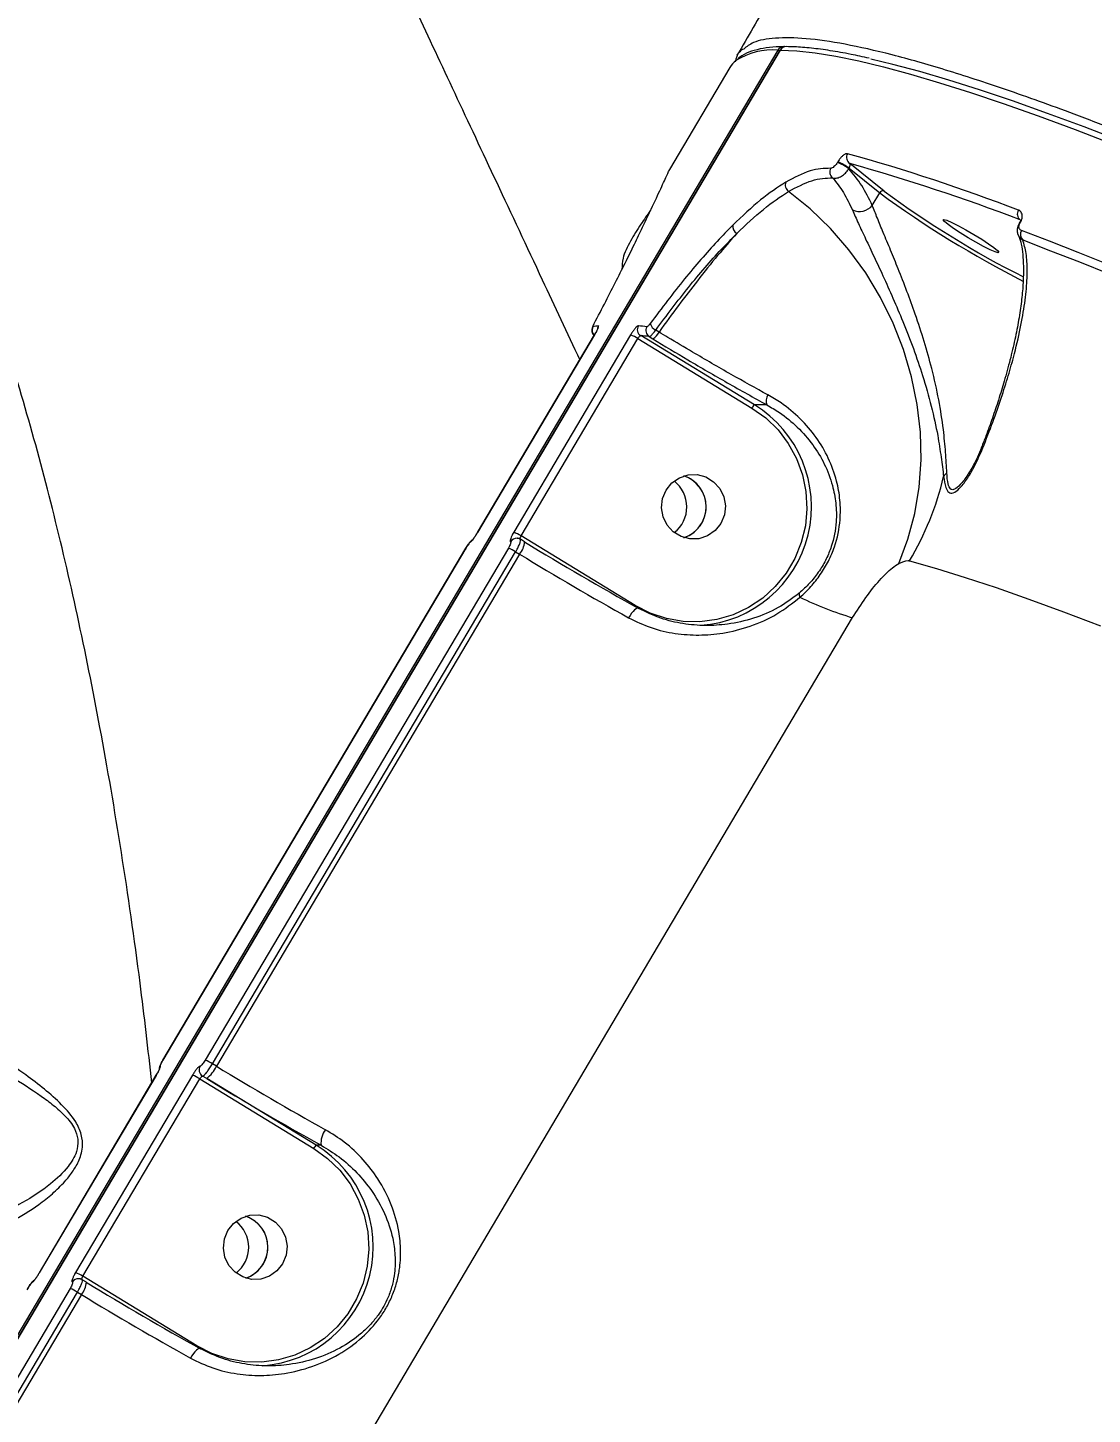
# Model space of a CAD drawing. Header units: millimetres. Extents: x -6879 to 7341, y -8047 to 7187.
# Drawn here: x -236.3 to -88.4, y 2634.6 to 2827.2 of the extents above; entities that cross this region are included whole.
import ezdxf

# ---------------------------------------------------------------- set-up
doc = ezdxf.new("R2010")
doc.units = ezdxf.units.MM
for name, color, linetype in [('DIKOM_ОБЪЕКТ', 7, 'Continuous'), ('DIKOM_РАЗМЕР_ЗОНА', 7, 'Continuous'), ('DIKOM_РАЗМЕР_ОБЪЕКТА', 7, 'Continuous')]:
    doc.layers.add(name, color=color, linetype=linetype)
doc.styles.add('style1', font='arial.ttf', dxfattribs={"width": 0.8})
doc.dimstyles.new('1-50', dxfattribs={"dimtxt": 300, "dimasz": 200, "dimexe": 100, "dimexo": 0, "dimgap": 100, "dimtad": 0, "dimdec": 0, "dimtxsty": 'style1', "dimcen": 0, "dimclrd": 7, "dimclre": 7, "dimadec": 1, "dimazin": 2, "dimtfac": 1, "dimtdec": 0, "dimtmove": 1, "dimatfit": 3, "dimfxl": 0, "dimlwd": 25, "dimlwe": 18, "dimarcsym": 0})

# ---------------------------------------------------------------- blocks, each defined once
blk = doc.blocks.new('*D19')
at = {"layer": 'Defpoints', "color": 0, "transparency": 16777216}
for p in [(5624.04, 6094.27), (-4435.35, 2864.29), (5624.04, -2640.11)]:
    blk.add_point(p, dxfattribs=at)
at = {"layer": 'DIKOM_РАЗМЕР_ОБЪЕКТА', "color": 7, "lineweight": 18, "transparency": 16777216}
for p, q in [((-4435.35, 2864.29), (-4435.35, 6194.27)), ((5624.04, -2640.11), (5624.04, 6194.27))]:
    blk.add_line(p, q, dxfattribs=at)
at = {"layer": 'DIKOM_РАЗМЕР_ОБЪЕКТА', "color": 7, "lineweight": 25, "transparency": 16777216}
for p, q in [((-4235.35, 6094.27), (2113.67, 6094.27)), ((5424.04, 6094.27), (3193.46, 6094.27))]:
    blk.add_line(p, q, dxfattribs=at)
at = {"layer": 'DIKOM_РАЗМЕР_ОБЪЕКТА', "color": 7, "transparency": 16777216}
for points in [[(-4235.35, 6127.6), (-4235.35, 6060.94), (-4435.35, 6094.27)], [(5424.04, 6127.6), (5424.04, 6060.94), (5624.04, 6094.27)]]:
    blk.add_solid(points, dxfattribs=at)
at = {"layer": 'DIKOM_РАЗМЕР_ОБЪЕКТА', "color": 0, "transparency": 16777216, "insert": (2653.56, 6094.27), "char_height": 300, "attachment_point": 5, "style": 'style1'}
blk.add_mtext('10100', dxfattribs=at)
blk = doc.blocks.new('*D17')
at = {"layer": 'Defpoints', "color": 0, "transparency": 16777216}
for p in [(-5935.35, 6990.27), (-5935.35, 998.27), (7340.79, -2830.86)]:
    blk.add_point(p, dxfattribs=at)
at = {"layer": 'DIKOM_РАЗМЕР_ЗОНА', "color": 7, "lineweight": 18, "transparency": 16777216}
for p, q in [((-5935.35, 998.27), (-5935.35, 7090.27)), ((7340.79, -2830.86), (7340.79, 7090.27))]:
    blk.add_line(p, q, dxfattribs=at)
at = {"layer": 'DIKOM_РАЗМЕР_ЗОНА', "color": 7, "lineweight": 25, "transparency": 16777216}
for p, q in [((-5735.35, 6990.27), (2016.67, 6990.27)), ((7140.79, 6990.27), (3096.46, 6990.27))]:
    blk.add_line(p, q, dxfattribs=at)
at = {"layer": 'DIKOM_РАЗМЕР_ЗОНА', "color": 7, "transparency": 16777216}
for points in [[(-5735.35, 7023.6), (-5735.35, 6956.94), (-5935.35, 6990.27)], [(7140.79, 7023.6), (7140.79, 6956.94), (7340.79, 6990.27)]]:
    blk.add_solid(points, dxfattribs=at)
at = {"layer": 'DIKOM_РАЗМЕР_ЗОНА', "color": 0, "transparency": 16777216, "insert": (2556.56, 6990.27), "char_height": 300, "attachment_point": 5, "style": 'style1'}
blk.add_mtext('13300', dxfattribs=at)

msp = doc.modelspace()

# ---------------------------------------------------------------- linework, layer by layer
at = {"layer": 'DIKOM_ОБЪЕКТ', "color": 7, "linetype": 'Continuous', "lineweight": 15}
for p, q in [((-132.1, 2824.1), (-377.6, 2409.23)), ((-131.77, 2824.1), (-377.27, 2409.23)), ((-377.25, 2409.23), (-131.75, 2824.1)), ((-131.77, 2824.1), (-131.75, 2824.1)), ((-138.76, 2821.68), (-147.14, 2807.53)), ((-123.76, 2808.59), (-123.81, 2808.51)), ((-122.25, 2807.61), (-122.2, 2807.69)), ((-122.2, 2807.69), (-117.94, 2804.28)), ((-117.31, 2804.52), (-122.1, 2808.35)), ((-118.98, 2802.53), (-117.94, 2804.28)), ((-98.49, 2800.21), (-98.56, 2800.11)), ((-98.44, 2800.09), (-98.38, 2800.19)), ((-98.43, 2800.53), (-98.4, 2800.47)), ((-157.57, 2784.53), (-173.8, 2757.1)), ((-173.79, 2757.11), (-157.56, 2784.54)), ((-152.54, 2784.55), (-168.77, 2757.12)), ((-167.76, 2756.61), (-151.52, 2784.03)), ((-157.57, 2784.53), (-157.56, 2784.54)), ((-151.52, 2784.03), (-135.69, 2774.38)), ((-135.35, 2774.81), (-151.14, 2784.44)), ((-149.96, 2784.31), (-149.45, 2784)), ((-148.59, 2784.94), (-149.05, 2785.22)), ((-133.61, 2774.81), (-135.35, 2774.81)), ((-173.8, 2757.1), (-173.79, 2757.11)), ((-151.93, 2746.95), (-167.76, 2756.61)), ((-175.42, 2754.91), (-217.52, 2683.77)), ((-217.51, 2683.77), (-175.41, 2754.92)), ((-169.52, 2754.93), (-211.62, 2683.78)), ((-175.42, 2754.91), (-175.41, 2754.92)), ((-167.26, 2755.78), (-167.85, 2756.14)), ((-210.61, 2683.27), (-168.51, 2754.42)), ((-167.96, 2754.08), (-210.06, 2682.93)), ((-168.51, 2754.42), (-167.96, 2754.08)), ((-299.23, 2445.25), (-121.7, 2745.26)), ((-217.52, 2683.77), (-217.51, 2683.77)), ((-218.44, 2681.67), (-234.67, 2654.24)), ((-234.66, 2654.25), (-218.42, 2681.68)), ((-213.4, 2681.69), (-229.64, 2654.26)), ((-218.44, 2681.67), (-218.42, 2681.68)), ((-211.42, 2681.22), (-212.01, 2681.58)), ((-210.06, 2682.93), (-210.61, 2683.27)), ((-228.62, 2653.75), (-212.39, 2681.17)), ((-212.39, 2681.17), (-196.56, 2671.52)), ((-196.22, 2671.95), (-211.42, 2681.22)), ((-195.52, 2671.95), (-196.22, 2671.95)), ((-234.67, 2654.24), (-234.66, 2654.25)), ((-228.13, 2652.92), (-228.72, 2653.28)), ((-212.79, 2644.09), (-228.62, 2653.75)), ((-230.39, 2652.07), (-272.49, 2580.92)), ((-271.48, 2580.41), (-229.38, 2651.55)), ((-228.82, 2651.22), (-270.93, 2580.07)), ((-229.38, 2651.55), (-228.82, 2651.22))]:
    msp.add_line(p, q, dxfattribs=at)
at = {"layer": 'DIKOM_ОБЪЕКТ', "color": 7, "linetype": 'Continuous', "lineweight": 15, "flags": 128}
for points in [[(-131.75, 2824.1), (-129.47, 2824), (-126.9, 2823.72), (-124.03, 2823.25), (-120.86, 2822.61), (-117.41, 2821.78), (-113.68, 2820.77), (-109.65, 2819.58), (-105.35, 2818.22), (-100.78, 2816.68), (-95.93, 2814.96), (-90.81, 2813.06), (-85.43, 2811)], [(-84.19, 2811.37), (-89.56, 2813.43), (-94.66, 2815.32), (-99.5, 2817.04), (-104.07, 2818.57), (-108.36, 2819.94), (-112.37, 2821.12), (-116.1, 2822.13), (-119.16, 2822.87)], [(-115.29, 2752.79), (-114.02, 2756.17), (-113.07, 2759.72), (-112.46, 2763.4), (-112.2, 2767.18), (-112.29, 2771.01), (-112.73, 2774.87), (-113.52, 2778.71), (-114.64, 2782.49), (-116.08, 2786.19), (-117.84, 2789.75), (-119.89, 2793.15), (-122.22, 2796.36), (-124.79, 2799.33), (-127.6, 2802.04), (-130.59, 2804.48)], [(-108.94, 2800.28), (-109.14, 2800.52), (-109.02, 2800.59), (-108.6, 2800.46), (-107.91, 2800.16), (-107, 2799.71), (-105.96, 2799.13), (-104.85, 2798.49), (-103.78, 2797.83), (-102.83, 2797.21), (-102.08, 2796.67), (-101.59, 2796.27), (-101.39, 2796.02), (-101.51, 2795.96), (-101.93, 2796.08), (-102.62, 2796.38), (-103.53, 2796.84), (-104.58, 2797.41), (-105.68, 2798.05), (-106.75, 2798.71), (-107.7, 2799.33), (-108.45, 2799.87), (-108.94, 2800.28)], [(-98.55, 2800.09), (-98.56, 2800.1), (-98.56, 2800.11), (-98.56, 2800.11)], [(-63.6, 2784.7), (-68.38, 2786.79), (-73.03, 2788.8), (-77.56, 2790.72), (-81.96, 2792.56), (-86.23, 2794.31), (-90.37, 2795.97), (-94.38, 2797.55), (-98.25, 2799.03)], [(-98.07, 2797.73), (-94.2, 2796.24), (-90.2, 2794.67), (-86.07, 2793.01), (-81.81, 2791.26), (-77.42, 2789.43), (-72.9, 2787.51), (-68.26, 2785.51), (-63.49, 2783.42)], [(-135.69, 2774.38), (-133.77, 2773), (-132.07, 2771.34), (-130.64, 2769.44), (-129.49, 2767.35), (-128.67, 2765.11), (-128.19, 2762.77), (-128.05, 2760.38), (-128.27, 2758), (-128.83, 2755.68), (-129.73, 2753.47), (-130.95, 2751.42), (-132.45, 2749.58), (-134.2, 2747.98), (-136.17, 2746.67), (-138.31, 2745.67), (-140.57, 2745.01), (-142.91, 2744.69), (-145.26, 2744.73), (-147.58, 2745.13), (-149.82, 2745.87), (-151.93, 2746.95)], [(-103.81, 2768.93), (-103.82, 2768.9), (-103.83, 2768.86)], [(-140.01, 2758.35), (-140.81, 2757.35), (-141.85, 2756.63), (-143.05, 2756.23), (-144.31, 2756.19), (-145.53, 2756.52), (-146.61, 2757.18), (-147.46, 2758.12), (-148.02, 2759.27), (-148.24, 2760.53), (-148.1, 2761.8), (-147.61, 2762.98), (-146.81, 2763.97), (-145.77, 2764.7), (-144.57, 2765.1), (-143.31, 2765.14), (-142.09, 2764.81), (-141.01, 2764.15), (-140.16, 2763.21), (-139.6, 2762.06), (-139.38, 2760.8), (-139.52, 2759.53), (-140.01, 2758.35)], [(-113.79, 2753.14), (-110.07, 2752.09), (-106.07, 2750.85), (-101.78, 2749.44), (-97.22, 2747.84), (-92.4, 2746.08), (-87.3, 2744.13)], [(-151.93, 2746.95), (-151.97, 2746.87), (-151.98, 2746.85)], [(-151.39, 2746.52), (-151.49, 2746.58), (-151.63, 2746.56), (-151.79, 2746.48), (-151.98, 2746.33), (-152.19, 2746.13), (-152.4, 2745.87), (-152.61, 2745.58), (-152.82, 2745.25)], [(-196.56, 2671.52), (-194.64, 2670.14), (-192.94, 2668.48), (-191.51, 2666.58), (-190.36, 2664.49), (-189.54, 2662.25), (-189.06, 2659.91), (-188.92, 2657.52), (-189.14, 2655.14), (-189.7, 2652.82), (-190.6, 2650.61), (-191.81, 2648.56), (-193.31, 2646.72), (-195.07, 2645.12), (-197.04, 2643.81), (-199.18, 2642.81), (-201.44, 2642.14), (-203.77, 2641.83), (-206.13, 2641.87), (-208.45, 2642.27), (-210.69, 2643.01), (-212.79, 2644.09)], [(-200.88, 2655.49), (-201.68, 2654.49), (-202.72, 2653.77), (-203.92, 2653.37), (-205.18, 2653.33), (-206.4, 2653.66), (-207.48, 2654.32), (-208.33, 2655.26), (-208.89, 2656.41), (-209.11, 2657.67), (-208.97, 2658.94), (-208.48, 2660.12), (-207.68, 2661.11), (-206.64, 2661.84), (-205.44, 2662.24), (-204.18, 2662.28), (-202.96, 2661.95), (-201.88, 2661.29), (-201.02, 2660.35), (-200.47, 2659.2), (-200.25, 2657.94), (-200.39, 2656.67), (-200.88, 2655.49)], [(-212.26, 2643.66), (-212.36, 2643.72), (-212.5, 2643.7), (-212.66, 2643.62), (-212.85, 2643.47), (-213.06, 2643.27), (-213.27, 2643.01), (-213.48, 2642.72), (-213.69, 2642.39)], [(-212.79, 2644.09), (-212.84, 2644.01), (-212.85, 2643.99)]]:
    msp.add_lwpolyline(points, dxfattribs=at)
at = {"layer": 'DIKOM_ОБЪЕКТ', "color": 7, "linetype": 'Continuous', "lineweight": 15}
for centre, radius, start, end in [((-132.81, 2814.57), 9.56, 85.7313, 122.2082), ((-131.25, 2823.61), 0.981, 90.6579, 149.6187), ((-132.35, 2823.01), 1.12, 61.9105, 76.8619), ((-130.91, 2823.59), 1, 89.7315, 149.3847), ((-130.9, 2823.61), 0.981, 89.8524, 149.6166), ((-131.25, 2823.59), 1, 80.1781, 90.5503), ((-135.7, 2819.84), 3.57, 128.0638, 149.0662), ((-126.54, 2801.96), 7.19, 52.8453, 67.2334), ((-121.54, 2809.19), 1.01, 148.4374, 236.1951), ((-195.59, 2548.53), 271.25, 69.0669, 74.3462), ((-123.85, 2807.18), 1.03, 150.1711, 232.267), ((-126.58, 2801.89), 7.18, 52.8382, 67.2405), ((-195.11, 2547.79), 270.6, 69.0669, 74.3462), ((-129.98, 2805.37), 1.09, 158.425, 235.3232), ((-117.5, 2804.06), 0.497, 67.8019, 152.8652), ((-32.89, 2919.93), 143.55, 233.6681, 243.0493), ((-37.15, 2912.91), 134.82, 233.5157, 243.1819), ((-120.77, 2804.02), 2.33, 245.7152, 320.4258), ((-97.84, 2801.33), 1, 147.0143, 233.3185), ((-137.24, 2799.6), 1.12, 169.4701, 239.9462), ((-98.52, 2799.96), 0.149, 56.8975, 102.6876), ((-98.46, 2800.07), 0.15, 56.9786, 102.6273), ((-97.4, 2798.49), 1.01, 147.25, 228.809), ((-156.9, 2785.15), 1.01, 149.4545, 224.5011), ((-155.32, 2773.88), 12.04, 98.0818, 101.7471), ((-156.15, 2785.28), 1, 149.3704, 173.9573), ((-150.6, 2785.29), 1.01, 149.1695, 237.8709), ((-155.66, 2741.37), 44.63, 83.0779, 84.6081), ((-149.42, 2785.16), 1.01, 149.1107, 237.7176), ((-148.41, 2786.53), 1.46, 196.2439, 243.9336), ((-154.17, 2780.08), 4.75, 56.1773, 69.8736), ((-155.35, 2739.89), 44.75, 83.0788, 84.6017), ((-150.84, 2786.14), 2.56, 302.9404, 331.8862), ((-132.13, 2775.38), 1.59, 148.463, 201.0102), ((-143.96, 2760.69), 16.54, 274.0606, 58.6282), ((-134.61, 2773.87), 1.2, 128.3659, 154.8331), ((-103.02, 2768.64), 0.842, 164.5707, 198.3343), ((-146.56, 2760.66), 4.51, 329.0675, 71.9238), ((-146.56, 2760.66), 4.52, 288.3485, 71.9238), ((-150, 2774.55), 42.06, 329.4065, 346.6706), ((-107.64, 2764.05), 1.64, 126.666, 150.4818), ((-149.27, 2760.65), 4.54, 307.9107, 52.3616), ((-170.41, 2752.65), 4.76, 56.1887, 69.8622), ((-146.51, 2760.59), 4.44, 288.0414, 329.5178), ((-173.92, 2755.3), 0.976, 126.1725, 149.5956), ((-171.18, 2750.43), 4.79, 56.2156, 69.7914), ((-168.38, 2755.31), 0.977, 84.9701, 149.7357), ((-168.38, 2755.33), 0.963, 58.4079, 82.6615), ((-170.3, 2756.03), 3.05, 320.2244, 355.3911), ((72.25, 3148.36), 459.88, 238.6097, 240.902), ((60.21, 3128.01), 438.05, 238.61, 240.9019), ((-128.33, 2748.5), 0.801, 167.7277, 210.5046), ((-108.25, 2790.84), 47.53, 244.0865, 253.5622), ((-213.28, 2679.29), 4.79, 56.2169, 69.7846), ((-217.01, 2682.42), 1.01, 149.4734, 173.8493), ((-215.04, 2677.22), 4.76, 56.181, 69.87), ((-211.47, 2682.43), 1.01, 149.1745, 237.8742), ((-214.39, 2684.97), 4.78, 308.3682, 334.8161), ((18.11, 3056.87), 438.05, 238.61, 240.9019), ((28.12, 3073.79), 459.88, 238.6097, 240.902), ((-192.77, 2672.34), 2.78, 140.6348, 188.1163), ((-204.83, 2657.83), 16.54, 274.0608, 58.628), ((-195.48, 2671.01), 1.2, 128.3762, 154.7954), ((-210.13, 2657.79), 4.54, 307.9082, 52.3642), ((-207.43, 2657.8), 4.51, 329.0695, 71.9222), ((-207.43, 2657.8), 4.52, 288.3508, 71.9215), ((-207.38, 2657.73), 4.44, 288.0484, 329.5125), ((-234.79, 2652.44), 0.975, 126.1607, 149.6073), ((-229.25, 2652.45), 0.977, 84.9526, 149.7531), ((-231.27, 2649.8), 4.75, 56.1748, 69.8762), ((-229.25, 2652.47), 0.961, 58.3795, 82.674), ((-231.17, 2653.17), 3.05, 320.219, 355.4033), ((11.57, 3045.82), 460.25, 238.6106, 240.901), ((-232.05, 2647.56), 4.8, 56.2289, 69.7728), ((-0.51, 3025.41), 438.34, 238.6106, 240.9009)]:
    msp.add_arc(centre, radius, start, end, dxfattribs=at)
for points, knots in [([(-208.35, 2884.71), (-208.35, 2884.73), (-208.39, 2884.91), (-207.99, 2884.16), (-207.08, 2882.35), (-205.61, 2879.27), (-203.67, 2875.16), (-201.27, 2870.06), (-198.47, 2864.08), (-195.19, 2857.06), (-191.41, 2848.97), (-187.13, 2839.82), (-182.34, 2829.58), (-177.04, 2818.27), (-171.18, 2805.78), (-165.39, 2793.43), (-161.36, 2784.83), (-159.61, 2781.09)], [0, 0, 0, 0, 0.013884, 0.084796, 0.157799, 0.230862, 0.303863, 0.372546, 0.44128, 0.509961, 0.580625, 0.651345, 0.722008, 0.795228, 0.868447, 0.942717, 1, 1, 1, 1]), ([(-219.04, 2680.65), (-219.56, 2685.3), (-220.81, 2696.26), (-223.21, 2712.74), (-226.12, 2729.79), (-229.33, 2745.71), (-232.8, 2760.54), (-236.61, 2774.68), (-240.79, 2788.05), (-245.33, 2800.59), (-250.23, 2812.26), (-255.48, 2822.98), (-261.12, 2832.71), (-267.07, 2841.28), (-273.16, 2848.48), (-279.35, 2854.35), (-285.58, 2858.95), (-292.03, 2862.44), (-298.69, 2864.74), (-305.22, 2865.9), (-309.55, 2865.68), (-311.57, 2865.58)], [0, 0, 0, 0, 0.0404493, 0.0954394, 0.1503826, 0.2020752, 0.2538067, 0.3054986, 0.3586823, 0.4119091, 0.4650926, 0.5201999, 0.5753075, 0.6312064, 0.687105, 0.7396062, 0.7921489, 0.8446507, 0.8986824, 0.9527581, 1, 1, 1, 1]), ([(-131.26, 2834.8), (-131.94, 2833.57), (-134.03, 2829.74), (-136.26, 2825.95), (-137.77, 2823.39)], [0, 0, 0, 0, 0.322926, 1, 1, 1, 1]), ([(-136.83, 2824.26), (-137.03, 2824.14), (-137.75, 2823.74), (-137.9, 2823), (-138.01, 2822.46)], [0, 0, 0, 0, 0.284607, 1, 1, 1, 1]), ([(-131.26, 2824.59), (-131.61, 2824.58), (-132.65, 2824.55), (-134.19, 2824.38), (-135.78, 2823.97), (-136.93, 2823.49), (-137.46, 2823.05), (-137.64, 2822.91)], [0, 0, 0, 0, 0.128405, 0.378589, 0.629358, 0.877297, 1, 1, 1, 1]), ([(-84.9, 2812.9), (-86.93, 2813.68), (-92.4, 2815.79), (-100.51, 2818.69), (-108.96, 2821.45), (-116.45, 2823.57), (-122.93, 2825.03), (-128.35, 2825.81), (-132.55, 2825.86), (-135.43, 2825.37), (-136.42, 2824.58), (-136.83, 2824.26)], [0, 0, 0, 0, 0.070395, 0.189641, 0.30898, 0.428227, 0.550937, 0.673748, 0.796458, 0.915705, 1, 1, 1, 1]), ([(-119.42, 2822.97), (-120.27, 2823.16), (-122.18, 2823.59), (-124.85, 2824.05), (-127.47, 2824.41), (-129.46, 2824.56), (-130.54, 2824.58), (-130.9, 2824.59)], [0, 0, 0, 0, 0.185669, 0.417361, 0.649613, 0.882624, 1, 1, 1, 1]), ([(-122.4, 2809.72), (-122.49, 2809.72), (-122.65, 2809.73), (-122.99, 2809.52), (-123.3, 2809.22), (-123.56, 2808.9), (-123.7, 2808.69), (-123.76, 2808.59)], [0, 0, 0, 0, 0.279187, 0.529438, 0.721617, 0.879436, 1, 1, 1, 1]), ([(-147.96, 2805.73), (-147.68, 2806.34), (-147.19, 2807.4), (-147.14, 2807.49), (-147.12, 2807.52)], [0, 0, 0, 0, 0.58074, 1, 1, 1, 1]), ([(-124.75, 2807.69), (-125.67, 2807.66), (-127.54, 2807.59), (-129.83, 2806.38), (-130.99, 2805.77)], [0, 0, 0, 0, 0.493866, 1, 1, 1, 1]), ([(-123.81, 2808.51), (-123.84, 2808.46), (-123.92, 2808.32), (-124.1, 2808.1), (-124.32, 2807.88), (-124.56, 2807.72), (-124.69, 2807.7), (-124.75, 2807.69)], [0, 0, 0, 0, 0.101079, 0.261347, 0.46068, 0.726522, 1, 1, 1, 1]), ([(-124.49, 2806.36), (-124.33, 2806.33), (-124.01, 2806.27), (-123.41, 2806.47), (-122.84, 2806.87), (-122.46, 2807.29), (-122.29, 2807.55), (-122.25, 2807.61)], [0, 0, 0, 0, 0.2415885, 0.4833879, 0.7164105, 0.9306454, 1, 1, 1, 1]), ([(-118.98, 2802.53), (-119.44, 2803.48), (-120.36, 2805.4), (-121.61, 2806.87), (-122.25, 2807.61)], [0, 0, 0, 0, 0.496852, 1, 1, 1, 1]), ([(-122.2, 2807.69), (-122.19, 2807.71), (-122.17, 2807.75), (-122.14, 2807.81), (-122.11, 2807.87), (-122.08, 2807.97), (-122.05, 2808.1), (-122.05, 2808.25), (-122.08, 2808.32), (-122.1, 2808.35)], [0, 0, 0, 0, 0.044771, 0.074268, 0.15356, 0.194064, 0.379108, 0.661421, 1, 1, 1, 1]), ([(-150.75, 2799.77), (-150.17, 2800.99), (-149, 2803.45), (-148.31, 2804.96), (-147.96, 2805.73)], [0, 0, 0, 0, 0.4941754, 1, 1, 1, 1]), ([(-130.99, 2805.77), (-132.13, 2805.02), (-134.45, 2803.51), (-137.04, 2801.05), (-138.35, 2799.8)], [0, 0, 0, 0, 0.494166, 1, 1, 1, 1]), ([(-130.59, 2804.48), (-129.49, 2805.06), (-127.24, 2806.25), (-125.41, 2806.32), (-124.49, 2806.36)], [0, 0, 0, 0, 0.493812, 1, 1, 1, 1]), ([(-124.49, 2806.36), (-123.96, 2805.71), (-122.91, 2804.4), (-122.13, 2802.73), (-121.73, 2801.89)], [0, 0, 0, 0, 0.497417, 1, 1, 1, 1]), ([(-137.8, 2798.63), (-136.55, 2799.82), (-134.01, 2802.24), (-131.74, 2803.72), (-130.59, 2804.48)], [0, 0, 0, 0, 0.494167, 1, 1, 1, 1]), ([(-149.77, 2801.85), (-150.23, 2801.2), (-151.25, 2799.78), (-152.6, 2797.57), (-153.68, 2795.43), (-153.73, 2794.15), (-153.75, 2793.64)], [0, 0, 0, 0, 0.233797, 0.516955, 0.8073, 1, 1, 1, 1]), ([(-121.73, 2801.89), (-121.47, 2801.29), (-120.94, 2800.08), (-119.9, 2797.88), (-118.74, 2795.43), (-117.45, 2792.67), (-116.09, 2789.64), (-114.65, 2786.25), (-113.24, 2782.64), (-111.88, 2778.68), (-110.73, 2774.6), (-109.9, 2770.83), (-109.4, 2767.51), (-109.18, 2765.74), (-109.07, 2764.85)], [0, 0, 0, 0, 0.067607, 0.135243, 0.205688, 0.276167, 0.355561, 0.434998, 0.526752, 0.618553, 0.725884, 0.833252, 0.91668, 1, 1, 1, 1]), ([(-108.62, 2765.36), (-108.67, 2766.3), (-108.78, 2768.19), (-109.09, 2771.62), (-109.7, 2775.51), (-110.61, 2779.63), (-111.74, 2783.63), (-112.92, 2787.22), (-114.16, 2790.62), (-115.32, 2793.6), (-116.44, 2796.35), (-117.43, 2798.7), (-118.31, 2800.81), (-118.75, 2801.95), (-118.98, 2802.53)], [0, 0, 0, 0, 0.085944, 0.173295, 0.281576, 0.391907, 0.483687, 0.577161, 0.655565, 0.735491, 0.804111, 0.874189, 0.936361, 1, 1, 1, 1]), ([(-98.38, 2800.19), (-98.33, 2800.28), (-98.23, 2800.47), (-98.14, 2800.8), (-98.12, 2801.17), (-98.25, 2801.58), (-98.47, 2801.79), (-98.66, 2801.87), (-98.68, 2801.88)], [0, 0, 0, 0, 0.093378, 0.208734, 0.372102, 0.579328, 0.953647, 1, 1, 1, 1]), ([(-157.6, 2786.11), (-157.06, 2787.15), (-155.97, 2789.24), (-154.48, 2792.16), (-153.1, 2794.92), (-151.84, 2797.5), (-151.11, 2799.02), (-150.75, 2799.77)], [0, 0, 0, 0, 0.197683, 0.39539, 0.59309, 0.79655, 1, 1, 1, 1]), ([(-138.35, 2799.8), (-139.07, 2799.07), (-140.52, 2797.59), (-142.76, 2795.07), (-145.06, 2792.32), (-147.41, 2789.35), (-149.01, 2787.2), (-149.81, 2786.13)], [0, 0, 0, 0, 0.197834, 0.395502, 0.593171, 0.796585, 1, 1, 1, 1]), ([(-98.55, 2800.09), (-98.61, 2799.98), (-98.73, 2799.74), (-98.85, 2799.31), (-98.86, 2798.83), (-98.7, 2798.3), (-98.41, 2797.93), (-98.15, 2797.77), (-98.07, 2797.73)], [0, 0, 0, 0, 0.113723, 0.249356, 0.422703, 0.613517, 0.884842, 1, 1, 1, 1]), ([(-98.25, 2799.03), (-98.36, 2799.1), (-98.53, 2799.2), (-98.61, 2799.48), (-98.6, 2799.7), (-98.54, 2799.91), (-98.47, 2800.03), (-98.44, 2800.09)], [0, 0, 0, 0, 0.4299, 0.625798, 0.788119, 0.905288, 1, 1, 1, 1]), ([(-98.38, 2800.52), (-98.37, 2800.52), (-98.36, 2800.52), (-98.37, 2800.46), (-98.39, 2800.38), (-98.43, 2800.3), (-98.46, 2800.23), (-98.48, 2800.2), (-98.49, 2800.19)], [0, 0, 0, 0, 0.1598, 0.532988, 0.783713, 0.918421, 0.959756, 1, 1, 1, 1]), ([(-149.05, 2785.22), (-147.53, 2787.25), (-145.22, 2790.32), (-142.2, 2793.92), (-139.96, 2796.44), (-138.52, 2797.9), (-137.8, 2798.63)], [0, 0, 0, 0, 0.395168, 0.598668, 0.802171, 1, 1, 1, 1]), ([(-137.8, 2798.63), (-138.68, 2797.63), (-140.44, 2795.62), (-143.16, 2792.23), (-145.88, 2788.68), (-147.68, 2786.19), (-148.59, 2784.94)], [0, 0, 0, 0, 0.25985, 0.522843, 0.760224, 1, 1, 1, 1]), ([(-103.82, 2768.37), (-103.33, 2769.6), (-102.35, 2772.05), (-101.17, 2775.4), (-100.17, 2778.53), (-99.2, 2781.96), (-98.36, 2785.51), (-97.75, 2789.05), (-97.44, 2792.16), (-97.45, 2794.36), (-97.63, 2796.26), (-97.89, 2797.14), (-98.07, 2797.73)], [0, 0, 0, 0, 0.077602, 0.155264, 0.235469, 0.315698, 0.438519, 0.561375, 0.687283, 0.813199, 0.876761, 1, 1, 1, 1]), ([(-98.71, 2798.45), (-98.64, 2798.3), (-98.45, 2797.88), (-98.21, 2796.83), (-98.02, 2795.37), (-97.96, 2793.6), (-98.02, 2791.55), (-98.24, 2789.22), (-98.61, 2786.68), (-99.14, 2783.96), (-99.81, 2781.13), (-100.58, 2778.3), (-101.4, 2775.6), (-102.25, 2773.06), (-103.04, 2770.86), (-103.6, 2769.46), (-103.81, 2768.93)], [0, 0, 0, 0, 0.044576, 0.12682, 0.209288, 0.29336, 0.379445, 0.467622, 0.55469, 0.637792, 0.717337, 0.793842, 0.857409, 0.914939, 0.967989, 1, 1, 1, 1]), ([(-157.66, 2786), (-157.71, 2785.92), (-157.8, 2785.74), (-157.87, 2785.55), (-157.93, 2785.3), (-157.93, 2785.02), (-157.85, 2784.72), (-157.72, 2784.54), (-157.64, 2784.45)], [0, 0, 0, 0, 0.176055, 0.366982, 0.503896, 0.651815, 0.813983, 1, 1, 1, 1]), ([(-157.77, 2785.66), (-157.78, 2785.67), (-157.79, 2785.68), (-157.74, 2785.82), (-157.67, 2785.98), (-157.61, 2786.08), (-157.6, 2786.11)], [0, 0, 0, 0, 0.306732, 0.61329, 0.919479, 1, 1, 1, 1]), ([(-157.56, 2784.54), (-157.5, 2784.63), (-157.36, 2784.87), (-157.17, 2785.23), (-157.03, 2785.55), (-156.96, 2785.76), (-156.99, 2785.78), (-157.01, 2785.79)], [0, 0, 0, 0, 0.140608, 0.35512, 0.569875, 0.784917, 1, 1, 1, 1]), ([(-151.47, 2785.81), (-151.49, 2785.8), (-151.56, 2785.79), (-151.74, 2785.65), (-151.99, 2785.36), (-152.27, 2784.98), (-152.45, 2784.69), (-152.54, 2784.55)], [0, 0, 0, 0, 0.141857, 0.356766, 0.571316, 0.785729, 1, 1, 1, 1]), ([(-149.81, 2786.13), (-149.87, 2786.05), (-150, 2785.88), (-150.15, 2785.73), (-150.24, 2785.68), (-150.28, 2785.68), (-150.28, 2785.68)], [0, 0, 0, 0, 0.305686, 0.611657, 0.918065, 1, 1, 1, 1]), ([(-157.11, 2785.42), (-157.11, 2785.42), (-157.11, 2785.43), (-157.11, 2785.4), (-157.15, 2785.33), (-157.23, 2785.15), (-157.37, 2784.88), (-157.5, 2784.65), (-157.57, 2784.53)], [0, 0, 0, 0, 0.000666, 0.103386, 0.250282, 0.449404, 0.717994, 1, 1, 1, 1]), ([(-151.52, 2784.03), (-151.49, 2784.08), (-151.43, 2784.18), (-151.34, 2784.3), (-151.25, 2784.39), (-151.18, 2784.44), (-151.15, 2784.44), (-151.14, 2784.44)], [0, 0, 0, 0, 0.214025, 0.428121, 0.642782, 0.857743, 1, 1, 1, 1]), ([(-149.96, 2784.31), (-149.94, 2784.31), (-149.88, 2784.31), (-149.72, 2784.42), (-149.41, 2784.74), (-149.17, 2785.06), (-149.05, 2785.22)], [0, 0, 0, 0, 0.081929, 0.388094, 0.694008, 1, 1, 1, 1]), ([(-149.45, 2784), (-147.83, 2783.02), (-144.41, 2780.95), (-139.03, 2777.83), (-135.43, 2775.83), (-133.61, 2774.81)], [0, 0, 0, 0, 0.306975, 0.648469, 1, 1, 1, 1]), ([(-133.48, 2776.21), (-135.17, 2777.15), (-138.6, 2779.04), (-143.31, 2781.77), (-146.64, 2783.76), (-148.18, 2784.69), (-148.59, 2784.94)], [0, 0, 0, 0, 0.341503, 0.692995, 0.918014, 1, 1, 1, 1]), ([(-129.02, 2748.09), (-128.51, 2748.57), (-127.49, 2749.52), (-126.15, 2751.22), (-125.03, 2753.09), (-123.95, 2755.63), (-123.37, 2758.54), (-123.4, 2761.6), (-123.91, 2764.49), (-124.99, 2767.45), (-126.7, 2770.37), (-128.93, 2772.95), (-131.24, 2774.9), (-132.86, 2775.85), (-133.48, 2776.21)], [0, 0, 0, 0, 0.061059, 0.122047, 0.183624, 0.245192, 0.354857, 0.436925, 0.519099, 0.622821, 0.726597, 0.831092, 0.935578, 1, 1, 1, 1]), ([(-133.61, 2774.81), (-133.02, 2774.47), (-131.5, 2773.58), (-129.31, 2771.76), (-127.2, 2769.35), (-125.54, 2766.62), (-124.5, 2763.87), (-123.98, 2761.16), (-123.9, 2758.33), (-124.4, 2755.67), (-125.34, 2753.39), (-126.01, 2752.23), (-126.8, 2751.09), (-127.68, 2749.97), (-128.63, 2749.11), (-129.11, 2748.67)], [0, 0, 0, 0, 0.065391, 0.170368, 0.277942, 0.381814, 0.488412, 0.569565, 0.652798, 0.76042, 0.815164, 0.871885, 0.880047, 0.939202, 1, 1, 1, 1]), ([(-109.07, 2764.85), (-108.98, 2764.32), (-108.83, 2763.38), (-108.39, 2762.56), (-107.73, 2762.48), (-106.82, 2763.18), (-105.84, 2764.44), (-104.78, 2766.22), (-104.16, 2767.6), (-103.82, 2768.37)], [0, 0, 0, 0, 0.149121, 0.259623, 0.371647, 0.498757, 0.652529, 0.806974, 1, 1, 1, 1]), ([(-103.82, 2768.86), (-104, 2768.42), (-104.43, 2767.33), (-104.99, 2766.29), (-105.35, 2765.72), (-105.39, 2765.67)], [0, 0, 0, 0, 0.377232, 0.944209, 1, 1, 1, 1]), ([(-105.4, 2765.67), (-105.51, 2765.49), (-105.93, 2764.74), (-106.68, 2763.76), (-107.5, 2763.03), (-107.93, 2763.01), (-108.24, 2763.24), (-108.51, 2763.88), (-108.58, 2764.82), (-108.62, 2765.36)], [0, 0, 0, 0, 0.074094, 0.300003, 0.478304, 0.598479, 0.631948, 0.785367, 1, 1, 1, 1]), ([(-174.76, 2755.79), (-174.74, 2755.8), (-174.69, 2755.82), (-174.54, 2755.99), (-174.32, 2756.28), (-174.05, 2756.67), (-173.88, 2756.96), (-173.79, 2757.11)], [0, 0, 0, 0, 0.141903, 0.356771, 0.57135, 0.785735, 1, 1, 1, 1]), ([(-173.8, 2757.1), (-173.81, 2757.08), (-173.9, 2756.93), (-174.08, 2756.64), (-174.3, 2756.32), (-174.44, 2756.14), (-174.5, 2756.07), (-174.5, 2756.07), (-174.5, 2756.07)], [0, 0, 0, 0, 0.036423, 0.315892, 0.596719, 0.802008, 0.938964, 1, 1, 1, 1]), ([(-168.77, 2757.12), (-168.82, 2757.03), (-168.96, 2756.79), (-169.14, 2756.42), (-169.26, 2756.09), (-169.3, 2755.86), (-169.25, 2755.82), (-169.22, 2755.81)], [0, 0, 0, 0, 0.140642, 0.35512, 0.569855, 0.784898, 1, 1, 1, 1]), ([(-167.89, 2756.16), (-167.89, 2756.16), (-167.91, 2756.18), (-167.91, 2756.26), (-167.88, 2756.37), (-167.82, 2756.49), (-167.77, 2756.57), (-167.76, 2756.61)], [0, 0, 0, 0, 0.167681, 0.395804, 0.623687, 0.850912, 1, 1, 1, 1]), ([(-174.47, 2756.11), (-174.48, 2756.1), (-174.55, 2756.06), (-174.66, 2755.96), (-174.85, 2755.77), (-175.07, 2755.46), (-175.34, 2755.05), (-175.47, 2754.82), (-175.52, 2754.73)], [0, 0, 0, 0, 0.022916, 0.132512, 0.269195, 0.600509, 0.835251, 1, 1, 1, 1]), ([(-175.41, 2754.92), (-175.35, 2755.01), (-175.23, 2755.21), (-175.06, 2755.47), (-174.91, 2755.66), (-174.81, 2755.77), (-174.77, 2755.79), (-174.76, 2755.79)], [0, 0, 0, 0, 0.214241, 0.428581, 0.643183, 0.8581, 1, 1, 1, 1]), ([(-169.22, 2755.81), (-169.2, 2755.79), (-169.17, 2755.77), (-169.19, 2755.62), (-169.28, 2755.4), (-169.39, 2755.15), (-169.49, 2754.99), (-169.52, 2754.93)], [0, 0, 0, 0, 0.215164, 0.430199, 0.644964, 0.859455, 1, 1, 1, 1]), ([(-168.51, 2754.42), (-168.44, 2754.54), (-168.26, 2754.86), (-168.02, 2755.34), (-167.85, 2755.78), (-167.79, 2756.06), (-167.84, 2756.1), (-167.86, 2756.12)], [0, 0, 0, 0, 0.1493116, 0.3770565, 0.605006, 0.8329462, 1, 1, 1, 1]), ([(-167.86, 2756.13), (-167.93, 2756.18), (-168.07, 2756.26), (-168.22, 2756.27), (-168.29, 2756.27)], [0, 0, 0, 0, 0.5717274, 1, 1, 1, 1]), ([(-121.7, 2745.26), (-121.1, 2746.2), (-119.93, 2748.08), (-117.99, 2750.5), (-116.4, 2752.07), (-115.59, 2752.6), (-115.29, 2752.79)], [0, 0, 0, 0, 0.2885681, 0.5716275, 0.8470417, 1, 1, 1, 1]), ([(-115.29, 2752.79), (-114.83, 2752.99), (-114.32, 2753.22), (-113.9, 2753.17), (-113.83, 2753.15), (-113.79, 2753.14)], [0, 0, 0, 0, 0.821732, 0.907823, 1, 1, 1, 1]), ([(-152.82, 2745.25), (-151.79, 2744.75), (-149.68, 2743.73), (-146.36, 2742.99), (-143.02, 2742.76), (-139.52, 2743.05), (-135.88, 2743.99), (-132.25, 2745.57), (-130.06, 2747.27), (-129.02, 2748.09)], [0, 0, 0, 0, 0.129535, 0.263504, 0.393835, 0.526896, 0.686046, 0.849533, 1, 1, 1, 1]), ([(-129.11, 2748.67), (-130.08, 2747.95), (-132.11, 2746.44), (-135.47, 2745.08), (-138.84, 2744.31), (-142.14, 2744.09), (-145.24, 2744.35), (-148.38, 2745.08), (-150.38, 2746.04), (-151.39, 2746.52)], [0, 0, 0, 0, 0.146376, 0.305498, 0.468995, 0.6009, 0.735098, 0.865704, 1, 1, 1, 1]), ([(-253.44, 2663.7), (-252.98, 2663.08), (-252.05, 2661.82), (-250.3, 2660.48), (-248.24, 2659.61), (-245.54, 2659.31), (-242.29, 2659.83), (-238.51, 2661.32), (-235.32, 2663.24), (-232.84, 2665.18), (-231.28, 2666.7), (-230.06, 2668.21), (-229.14, 2669.74), (-228.58, 2671.5), (-228.73, 2673.46), (-229.69, 2675.55), (-231.54, 2677.67), (-233.97, 2679.78), (-236.74, 2681.88), (-239.75, 2684), (-241.82, 2685.41), (-242.86, 2686.12)], [0, 0, 0, 0, 0.047446, 0.096471, 0.155687, 0.216599, 0.303968, 0.393736, 0.485869, 0.532964, 0.580025, 0.611152, 0.642654, 0.679814, 0.710052, 0.740313, 0.786273, 0.833656, 0.882084, 0.940676, 1, 1, 1, 1]), ([(-243.66, 2684.49), (-243.66, 2684.49), (-243.35, 2684.31), (-241.7, 2683.36), (-238.6, 2681.56), (-235.19, 2679.38), (-232.68, 2677.53), (-231.04, 2676.07), (-229.77, 2674.48), (-229.37, 2673.25), (-229.27, 2672.15), (-229.49, 2670.74), (-230.82, 2668.63), (-233.42, 2666.22), (-236.97, 2663.85), (-240.97, 2662.09), (-243.67, 2661.08), (-244.95, 2660.98), (-245, 2660.98)], [0, 0, 0, 0, 0.000098, 0.024137, 0.131672, 0.23904, 0.285144, 0.331097, 0.379315, 0.415245, 0.419441, 0.45972, 0.522356, 0.614151, 0.743363, 0.872669, 0.995469, 1, 1, 1, 1]), ([(-217.52, 2683.77), (-217.58, 2683.65), (-217.73, 2683.4), (-217.9, 2683.05), (-218, 2682.77), (-218.06, 2682.52), (-218.04, 2682.41), (-218.04, 2682.41)], [0, 0, 0, 0, 0.232568, 0.515263, 0.799983, 0.988382, 1, 1, 1, 1]), ([(-217.88, 2682.93), (-217.89, 2682.94), (-217.91, 2682.96), (-217.86, 2683.1), (-217.76, 2683.31), (-217.64, 2683.55), (-217.55, 2683.71), (-217.51, 2683.77)], [0, 0, 0, 0, 0.215193, 0.430222, 0.645016, 0.859475, 1, 1, 1, 1]), ([(-211.62, 2683.78), (-211.68, 2683.69), (-211.8, 2683.5), (-211.99, 2683.24), (-212.16, 2683.05), (-212.27, 2682.96), (-212.32, 2682.95), (-212.34, 2682.95)], [0, 0, 0, 0, 0.214262, 0.428576, 0.643129, 0.858022, 1, 1, 1, 1]), ([(-217.98, 2682.56), (-217.98, 2682.56), (-217.97, 2682.57), (-217.99, 2682.54), (-218.01, 2682.47), (-218.1, 2682.29), (-218.24, 2682.02), (-218.37, 2681.79), (-218.44, 2681.67)], [0, 0, 0, 0, 0.000509, 0.103405, 0.250317, 0.449336, 0.717957, 1, 1, 1, 1]), ([(-218.42, 2681.68), (-218.37, 2681.77), (-218.23, 2682.01), (-218.04, 2682.37), (-217.9, 2682.69), (-217.83, 2682.9), (-217.86, 2682.92), (-217.88, 2682.93)], [0, 0, 0, 0, 0.140643, 0.355073, 0.569902, 0.784929, 1, 1, 1, 1]), ([(-212.34, 2682.95), (-212.36, 2682.94), (-212.43, 2682.93), (-212.61, 2682.79), (-212.86, 2682.5), (-213.14, 2682.12), (-213.31, 2681.83), (-213.4, 2681.69)], [0, 0, 0, 0, 0.14185, 0.356669, 0.571331, 0.785723, 1, 1, 1, 1]), ([(-212.39, 2681.17), (-212.36, 2681.22), (-212.3, 2681.32), (-212.2, 2681.44), (-212.11, 2681.53), (-212.05, 2681.58), (-212.02, 2681.58), (-212.01, 2681.58)], [0, 0, 0, 0, 0.213948, 0.428192, 0.642761, 0.857965, 1, 1, 1, 1]), ([(-212.01, 2681.58), (-211.97, 2681.58), (-211.89, 2681.6), (-211.66, 2681.8), (-211.34, 2682.18), (-210.97, 2682.69), (-210.73, 2683.08), (-210.61, 2683.27)], [0, 0, 0, 0, 0.141773, 0.35642, 0.570956, 0.785461, 1, 1, 1, 1]), ([(-213.69, 2642.39), (-212.65, 2641.89), (-210.55, 2640.87), (-207.23, 2640.13), (-203.89, 2639.89), (-200.39, 2640.2), (-196.74, 2641.12), (-193.11, 2642.76), (-189.92, 2645.02), (-187.72, 2647.41), (-186.4, 2649.46), (-185.59, 2651.13), (-185, 2652.87), (-184.56, 2654.96), (-184.42, 2657.36), (-184.73, 2660.4), (-185.68, 2663.76), (-187.39, 2667.09), (-189.63, 2670), (-192.07, 2672.34), (-194.03, 2673.55), (-194.92, 2674.11)], [0, 0, 0, 0, 0.054583, 0.111032, 0.165947, 0.222013, 0.289072, 0.357961, 0.422674, 0.477404, 0.50475, 0.5331, 0.562354, 0.592383, 0.639889, 0.688583, 0.759283, 0.83206, 0.89016, 0.949868, 1, 1, 1, 1]), ([(-195.52, 2671.95), (-194.67, 2671.43), (-192.83, 2670.31), (-190.49, 2668.16), (-188.33, 2665.53), (-186.61, 2662.49), (-185.6, 2659.48), (-185.2, 2656.7), (-185.25, 2654.55), (-185.59, 2652.64), (-186.17, 2650.81), (-186.97, 2649.29), (-187.9, 2647.95), (-188.75, 2646.93), (-190.45, 2645.32), (-192.97, 2643.63), (-196.33, 2642.21), (-199.71, 2641.45), (-203.01, 2641.23), (-206.11, 2641.49), (-209.25, 2642.22), (-211.25, 2643.18), (-212.26, 2643.66)], [0, 0, 0, 0, 0.050712, 0.109913, 0.170722, 0.242652, 0.316472, 0.363748, 0.411986, 0.440046, 0.468858, 0.5101, 0.521086, 0.546819, 0.573407, 0.636934, 0.704611, 0.77415, 0.830252, 0.88733, 0.94288, 1, 1, 1, 1]), ([(-235.34, 2653.25), (-235.35, 2653.24), (-235.42, 2653.2), (-235.53, 2653.1), (-235.72, 2652.91), (-235.94, 2652.6), (-236.21, 2652.19), (-236.34, 2651.96), (-236.39, 2651.87)], [0, 0, 0, 0, 0.022901, 0.132547, 0.269193, 0.600472, 0.835259, 1, 1, 1, 1]), ([(-236.28, 2652.06), (-236.22, 2652.15), (-236.1, 2652.34), (-235.93, 2652.61), (-235.78, 2652.8), (-235.68, 2652.91), (-235.64, 2652.93), (-235.63, 2652.93)], [0, 0, 0, 0, 0.214193, 0.428535, 0.643122, 0.858125, 1, 1, 1, 1]), ([(-235.63, 2652.93), (-235.61, 2652.94), (-235.56, 2652.96), (-235.41, 2653.13), (-235.18, 2653.42), (-234.92, 2653.81), (-234.74, 2654.1), (-234.66, 2654.25)], [0, 0, 0, 0, 0.141806, 0.356686, 0.571277, 0.785696, 1, 1, 1, 1]), ([(-234.67, 2654.24), (-234.68, 2654.22), (-234.77, 2654.07), (-234.95, 2653.78), (-235.17, 2653.46), (-235.31, 2653.28), (-235.37, 2653.21), (-235.37, 2653.21), (-235.37, 2653.21)], [0, 0, 0, 0, 0.036362, 0.31587, 0.59677, 0.801989, 0.938959, 1, 1, 1, 1]), ([(-230.09, 2652.95), (-230.07, 2652.93), (-230.04, 2652.91), (-230.06, 2652.76), (-230.15, 2652.54), (-230.26, 2652.29), (-230.35, 2652.13), (-230.39, 2652.07)], [0, 0, 0, 0, 0.215194, 0.430145, 0.644965, 0.859463, 1, 1, 1, 1]), ([(-229.64, 2654.26), (-229.69, 2654.17), (-229.83, 2653.93), (-230, 2653.56), (-230.13, 2653.23), (-230.17, 2653), (-230.12, 2652.96), (-230.09, 2652.95)], [0, 0, 0, 0, 0.140611, 0.355079, 0.569876, 0.784909, 1, 1, 1, 1]), ([(-229.38, 2651.55), (-229.31, 2651.68), (-229.13, 2652), (-228.89, 2652.48), (-228.71, 2652.92), (-228.65, 2653.2), (-228.71, 2653.24), (-228.73, 2653.26)], [0, 0, 0, 0, 0.149301, 0.377091, 0.60499, 0.832943, 1, 1, 1, 1]), ([(-228.72, 2653.27), (-228.8, 2653.32), (-228.94, 2653.4), (-229.09, 2653.41), (-229.16, 2653.41)], [0, 0, 0, 0, 0.571766, 1, 1, 1, 1]), ([(-228.75, 2653.3), (-228.76, 2653.3), (-228.78, 2653.32), (-228.78, 2653.4), (-228.74, 2653.51), (-228.69, 2653.63), (-228.64, 2653.71), (-228.62, 2653.75)], [0, 0, 0, 0, 0.167674, 0.39611, 0.623699, 0.851059, 1, 1, 1, 1])]:
    msp.add_open_spline(points, degree=3, knots=knots, dxfattribs=at)

# ---------------------------------------------------------------- dimensions: what is measured, and where the dimension line sits
at = {"layer": 'DIKOM_РАЗМЕР_ЗОНА'}
dim = msp.add_linear_dim(base=(-5935.35, 6990.27), p1=(7340.79, -2830.86), p2=(-5935.35, 998.27), text='13300', dimstyle='1-50', override={"dimscale": 1, "dimtix": 0, "dimtofl": 1, "dimtmove": 1, "dimatfit": 3}, dxfattribs=at)
dim.commit()
dim.dimension.update_dxf_attribs({"geometry": '*D17', "text_midpoint": (2556.56, 6990.27), "dimtype": 160})
at = {"layer": 'DIKOM_РАЗМЕР_ОБЪЕКТА'}
dim = msp.add_linear_dim(base=(5624.04, 6094.27), p1=(-4435.35, 2864.29), p2=(5624.04, -2640.11), text='10100', dimstyle='1-50', override={"dimscale": 1, "dimtix": 0, "dimtofl": 1, "dimtmove": 1, "dimatfit": 3}, dxfattribs=at)
dim.commit()
dim.dimension.update_dxf_attribs({"geometry": '*D19', "text_midpoint": (2653.56, 6094.27), "dimtype": 160})

doc.saveas('drawing.dxf')
